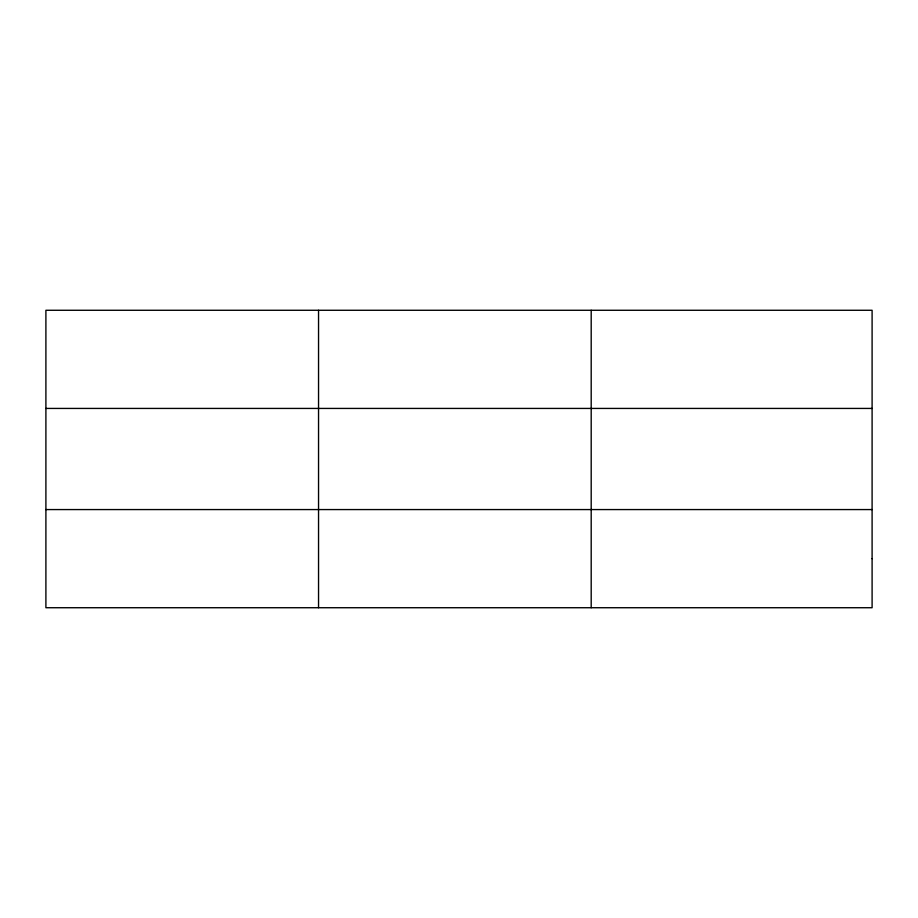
<?xml version="1.0" encoding="UTF-8"?>
<svg xmlns="http://www.w3.org/2000/svg" width="918" height="918" viewBox="0 0 918 918"><rect width="100%" height="100%" fill="white"/><g stroke="black" fill="none" stroke-linecap="round" stroke-linejoin="round"><path stroke-width="1.38" d="M318.546 310.273L318.546 607.727M591.192 310.273L591.192 607.727M45.9 408.43L872.1 408.43M45.9 509.57L872.1 509.57M872.1 558.649L872.1 607.727L45.9 607.727L45.9 310.273L872.1 310.273L872.1 558.649"/></g></svg>
